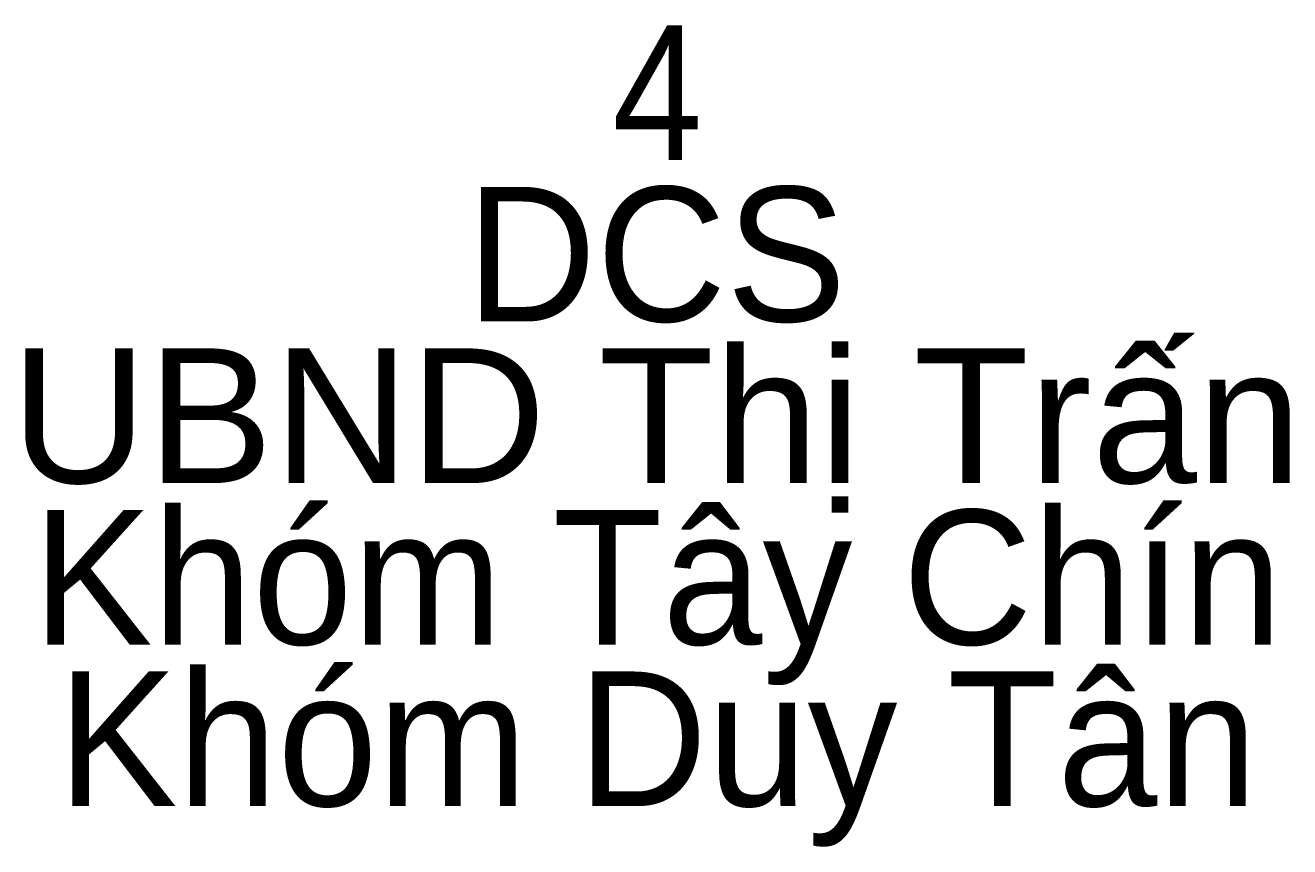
# Model space of a CAD drawing. Header units: metres. Extents: x 535887 to 536548, y 1837332 to 1837987.
# Drawn here: x 536351.94 to 536357.58, y 1837903.88 to 1837907.54 of the extents above; entities that cross this region are included whole.
import ezdxf
from ezdxf.enums import TextEntityAlignment as Align

# ---------------------------------------------------------------- set-up
doc = ezdxf.new("R2010")
doc.units = ezdxf.units.M
doc.header["$LTSCALE"] = 0.24
doc.layers.add('1', color=7, linetype='Continuous')

msp = doc.modelspace()

# ---------------------------------------------------------------- texts
at = {"layer": '1'}
for s, width, p in [('4', 0.9, (536354.76, 1837906.94)), ('UBND Thị Trấn', 1.05, (536354.755, 1837905.5))]:
    msp.add_text(s, height=0.6, dxfattribs=dict(at, width=width)).set_placement(p, align=Align.CENTER)
for s, p in [('DCS', (536354.755, 1837906.22)), ('Khóm Tây Chín', (536354.76, 1837904.78)), ('Khóm Duy Tân', (536354.76, 1837904.06))]:
    msp.add_text(s, height=0.6, dxfattribs=at).set_placement(p, align=Align.CENTER)

doc.saveas('drawing.dxf')
